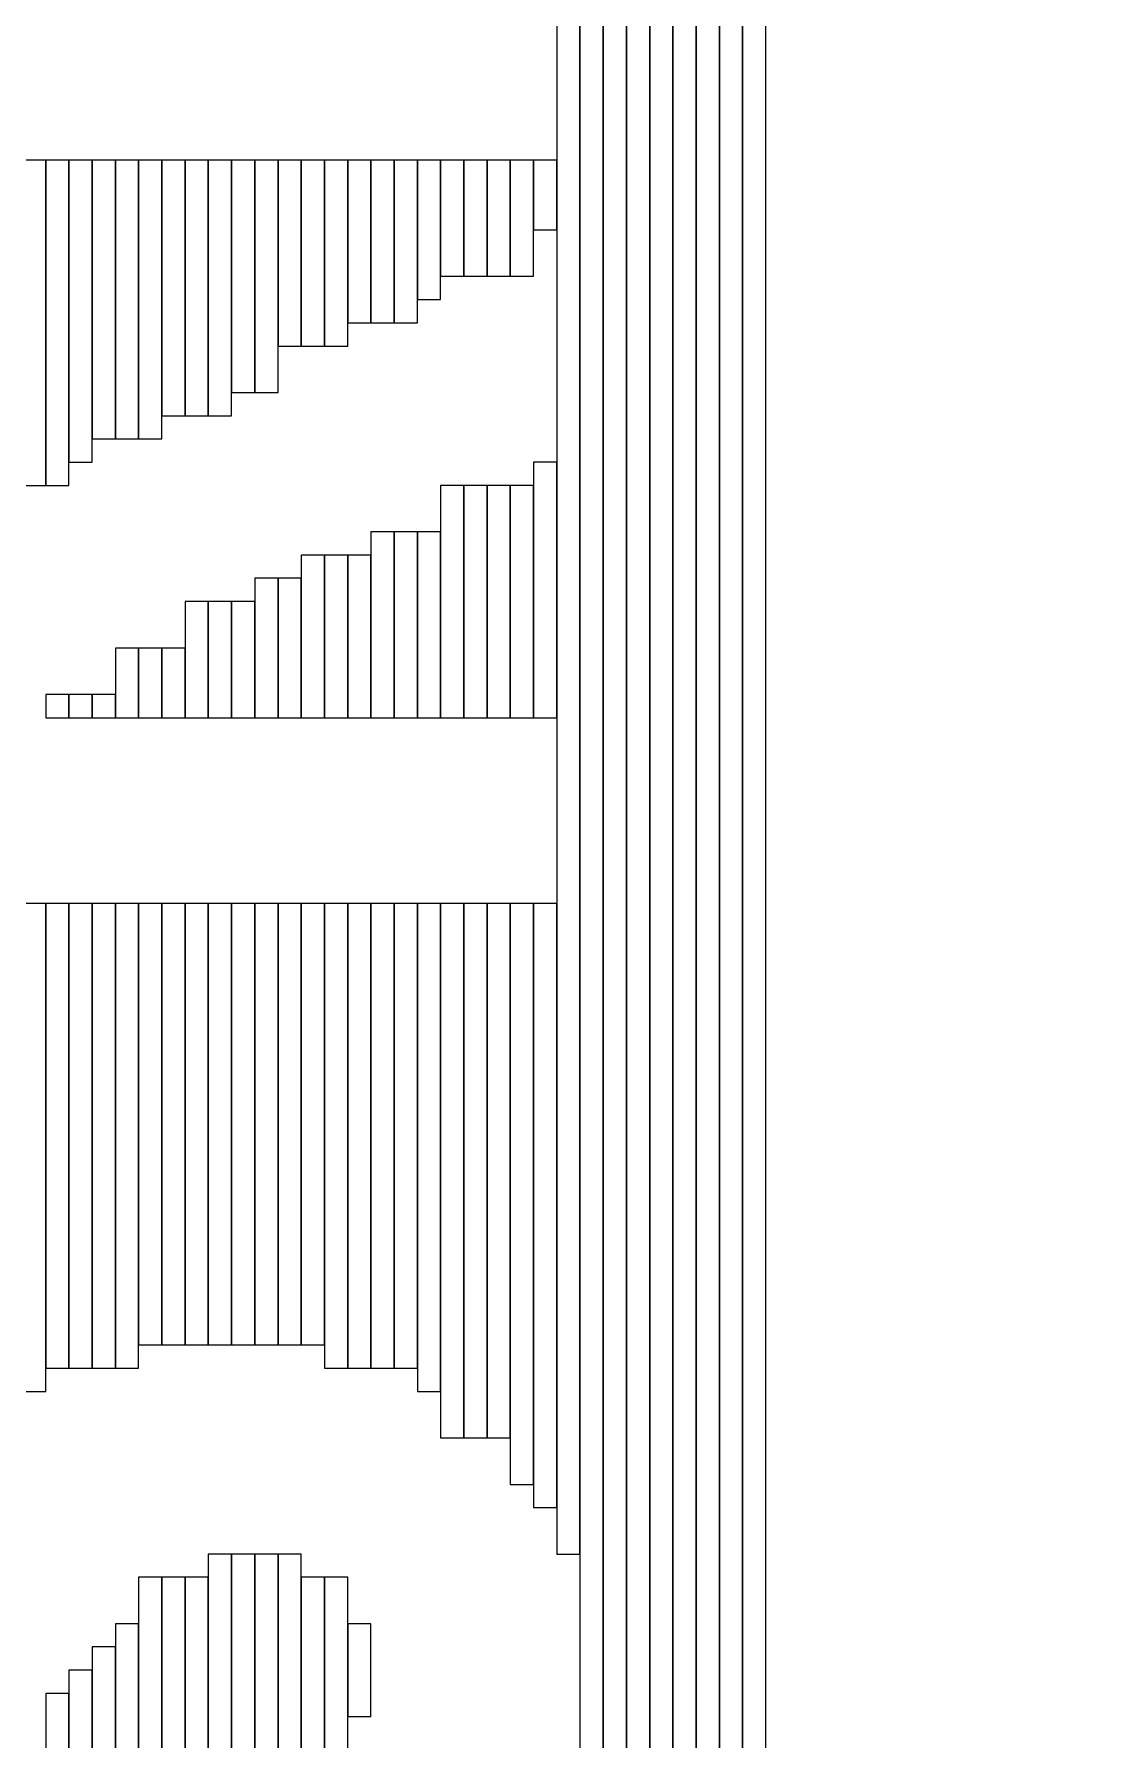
# Model space of a CAD drawing. Header units: millimetres. Extents: x -86 to 67, y -55 to 52.
# Drawn here: x -11.884 to -10.712, y -50.748 to -48.883 of the extents above; entities that cross this region are included whole.
import ezdxf

# ---------------------------------------------------------------- set-up
doc = ezdxf.new("R2010")
doc.units = ezdxf.units.MM
doc.header["$MEASUREMENT"] = 0
doc.layers.add('BG_OUTLINE', color=7, linetype='Continuous')
doc.layers.add('MA_PEN3', color=7, linetype='Continuous')

msp = doc.modelspace()

# ---------------------------------------------------------------- linework, layer by layer
at = {"layer": 'BG_OUTLINE', "color": 3, "lineweight": 9}
msp.add_open_spline([(-60.0926, 34.7331), (-60.0926, 34.7331), (63.7724, 34.7331), (63.7724, 34.7331), (63.7724, 34.7331), (64.585, 34.7336), (65.3646, 34.4113), (65.9396, 33.837), (65.9396, 33.837), (66.5146, 33.2627), (66.8379, 32.4797), (66.8384, 31.667), (66.8384, 31.667), (66.8384, 31.667), (66.8412, -52.28), (66.8412, -52.28), (66.8412, -52.28), (66.8412, -52.28), (66.8384, -52.1933), (66.8384, -52.1933), (66.8384, -52.1933), (66.8389, -53.006), (66.5166, -53.7856), (65.9424, -54.3606), (65.9424, -54.3606), (65.3681, -54.9356), (64.585, -55.2589), (63.7724, -55.2594), (63.7724, -55.2594), (63.7724, -55.2594), (-60.1869, -55.2594), (-60.1869, -55.2594), (-60.1869, -55.2594), (-60.1869, -55.2594), (-60.0853, -55.2518), (-60.0853, -55.2518), (-60.0853, -55.2518), (-60.8979, -55.2523), (-61.6775, -54.9299), (-62.2525, -54.3557), (-62.2525, -54.3557), (-62.8275, -53.7814), (-63.1508, -52.9984), (-63.1513, -52.1857), (-63.1513, -52.1857), (-63.1513, -52.1857), (-63.1587, 31.667), (-63.1587, 31.667), (-63.1587, 31.667), (-63.1592, 32.4797), (-62.8369, 33.2593), (-62.2626, 33.8343), (-62.2626, 33.8343), (-61.6883, 34.4093), (-60.9053, 34.7326), (-60.0926, 34.7331)], degree=3, knots=[0, 0, 0, 0, 0.071429, 0.071429, 0.071429, 0.071429, 0.142857, 0.142857, 0.142857, 0.142857, 0.214286, 0.214286, 0.214286, 0.214286, 0.285714, 0.285714, 0.285714, 0.285714, 0.357143, 0.357143, 0.357143, 0.357143, 0.428571, 0.428571, 0.428571, 0.428571, 0.5, 0.5, 0.5, 0.5, 0.571429, 0.571429, 0.571429, 0.571429, 0.642857, 0.642857, 0.642857, 0.642857, 0.714286, 0.714286, 0.714286, 0.714286, 0.785714, 0.785714, 0.785714, 0.785714, 0.857143, 0.857143, 0.857143, 0.857143, 0.928571, 0.928571, 0.928571, 0.928571, 1, 1, 1, 1], dxfattribs=at)
at = {"layer": 'MA_PEN3', "color": 5, "lineweight": 9}
for points in [[(-11.2868, -50.5451), (-11.2868, -50.5451), (-11.3122, -50.5451), (-11.3122, -50.5451), (-11.3122, -50.5451), (-11.3122, -50.5451), (-11.3122, -46.8113), (-11.3122, -46.8113), (-11.3122, -46.8113), (-11.3122, -46.8113), (-11.2868, -46.8113), (-11.2868, -46.8113), (-11.2868, -46.8113), (-11.2868, -46.8113), (-11.2868, -50.5451), (-11.2868, -50.5451)], [(-11.2614, -51.8659), (-11.2614, -51.8659), (-11.2868, -51.8659), (-11.2868, -51.8659), (-11.2868, -51.8659), (-11.2868, -51.8659), (-11.2868, -46.8113), (-11.2868, -46.8113), (-11.2868, -46.8113), (-11.2868, -46.8113), (-11.2614, -46.8113), (-11.2614, -46.8113), (-11.2614, -46.8113), (-11.2614, -46.8113), (-11.2614, -51.8659), (-11.2614, -51.8659)], [(-11.236, -51.8659), (-11.236, -51.8659), (-11.2614, -51.8659), (-11.2614, -51.8659), (-11.2614, -51.8659), (-11.2614, -51.8659), (-11.2614, -46.8113), (-11.2614, -46.8113), (-11.2614, -46.8113), (-11.2614, -46.8113), (-11.236, -46.8113), (-11.236, -46.8113), (-11.236, -46.8113), (-11.236, -46.8113), (-11.236, -51.8659), (-11.236, -51.8659)], [(-11.2106, -51.8659), (-11.2106, -51.8659), (-11.236, -51.8659), (-11.236, -51.8659), (-11.236, -51.8659), (-11.236, -51.8659), (-11.236, -46.8113), (-11.236, -46.8113), (-11.236, -46.8113), (-11.236, -46.8113), (-11.2106, -46.8113), (-11.2106, -46.8113), (-11.2106, -46.8113), (-11.2106, -46.8113), (-11.2106, -51.8659), (-11.2106, -51.8659)], [(-11.1852, -51.8659), (-11.1852, -51.8659), (-11.2106, -51.8659), (-11.2106, -51.8659), (-11.2106, -51.8659), (-11.2106, -51.8659), (-11.2106, -46.8113), (-11.2106, -46.8113), (-11.2106, -46.8113), (-11.2106, -46.8113), (-11.1852, -46.8113), (-11.1852, -46.8113), (-11.1852, -46.8113), (-11.1852, -46.8113), (-11.1852, -51.8659), (-11.1852, -51.8659)], [(-11.1598, -51.8659), (-11.1598, -51.8659), (-11.1852, -51.8659), (-11.1852, -51.8659), (-11.1852, -51.8659), (-11.1852, -51.8659), (-11.1852, -46.8113), (-11.1852, -46.8113), (-11.1852, -46.8113), (-11.1852, -46.8113), (-11.1598, -46.8113), (-11.1598, -46.8113), (-11.1598, -46.8113), (-11.1598, -46.8113), (-11.1598, -51.8659), (-11.1598, -51.8659)], [(-11.1344, -51.8659), (-11.1344, -51.8659), (-11.1598, -51.8659), (-11.1598, -51.8659), (-11.1598, -51.8659), (-11.1598, -51.8659), (-11.1598, -46.8113), (-11.1598, -46.8113), (-11.1598, -46.8113), (-11.1598, -46.8113), (-11.1344, -46.8113), (-11.1344, -46.8113), (-11.1344, -46.8113), (-11.1344, -46.8113), (-11.1344, -51.8659), (-11.1344, -51.8659)], [(-11.109, -51.8659), (-11.109, -51.8659), (-11.1344, -51.8659), (-11.1344, -51.8659), (-11.1344, -51.8659), (-11.1344, -51.8659), (-11.1344, -46.8113), (-11.1344, -46.8113), (-11.1344, -46.8113), (-11.1344, -46.8113), (-11.109, -46.8113), (-11.109, -46.8113), (-11.109, -46.8113), (-11.109, -46.8113), (-11.109, -51.8659), (-11.109, -51.8659)], [(-11.0836, -51.8659), (-11.0836, -51.8659), (-11.109, -51.8659), (-11.109, -51.8659), (-11.109, -51.8659), (-11.109, -51.8659), (-11.109, -46.8113), (-11.109, -46.8113), (-11.109, -46.8113), (-11.109, -46.8113), (-11.0836, -46.8113), (-11.0836, -46.8113), (-11.0836, -46.8113), (-11.0836, -46.8113), (-11.0836, -51.8659), (-11.0836, -51.8659)], [(-11.871, -49.3767), (-11.871, -49.3767), (-11.8964, -49.3767), (-11.8964, -49.3767), (-11.8964, -49.3767), (-11.8964, -49.3767), (-11.8964, -49.0211), (-11.8964, -49.0211), (-11.8964, -49.0211), (-11.8964, -49.0211), (-11.871, -49.0211), (-11.871, -49.0211), (-11.871, -49.0211), (-11.871, -49.0211), (-11.871, -49.3767), (-11.871, -49.3767)], [(-11.8456, -49.3767), (-11.8456, -49.3767), (-11.871, -49.3767), (-11.871, -49.3767), (-11.871, -49.3767), (-11.871, -49.3767), (-11.871, -49.0211), (-11.871, -49.0211), (-11.871, -49.0211), (-11.871, -49.0211), (-11.8456, -49.0211), (-11.8456, -49.0211), (-11.8456, -49.0211), (-11.8456, -49.0211), (-11.8456, -49.3767), (-11.8456, -49.3767)], [(-11.8202, -49.3513), (-11.8202, -49.3513), (-11.8456, -49.3513), (-11.8456, -49.3513), (-11.8456, -49.3513), (-11.8456, -49.3513), (-11.8456, -49.0211), (-11.8456, -49.0211), (-11.8456, -49.0211), (-11.8456, -49.0211), (-11.8202, -49.0211), (-11.8202, -49.0211), (-11.8202, -49.0211), (-11.8202, -49.0211), (-11.8202, -49.3513), (-11.8202, -49.3513)], [(-11.7948, -49.3259), (-11.7948, -49.3259), (-11.8202, -49.3259), (-11.8202, -49.3259), (-11.8202, -49.3259), (-11.8202, -49.3259), (-11.8202, -49.0211), (-11.8202, -49.0211), (-11.8202, -49.0211), (-11.8202, -49.0211), (-11.7948, -49.0211), (-11.7948, -49.0211), (-11.7948, -49.0211), (-11.7948, -49.0211), (-11.7948, -49.3259), (-11.7948, -49.3259)], [(-11.7694, -49.3259), (-11.7694, -49.3259), (-11.7948, -49.3259), (-11.7948, -49.3259), (-11.7948, -49.3259), (-11.7948, -49.3259), (-11.7948, -49.0211), (-11.7948, -49.0211), (-11.7948, -49.0211), (-11.7948, -49.0211), (-11.7694, -49.0211), (-11.7694, -49.0211), (-11.7694, -49.0211), (-11.7694, -49.0211), (-11.7694, -49.3259), (-11.7694, -49.3259)], [(-11.744, -49.3259), (-11.744, -49.3259), (-11.7694, -49.3259), (-11.7694, -49.3259), (-11.7694, -49.3259), (-11.7694, -49.3259), (-11.7694, -49.0211), (-11.7694, -49.0211), (-11.7694, -49.0211), (-11.7694, -49.0211), (-11.744, -49.0211), (-11.744, -49.0211), (-11.744, -49.0211), (-11.744, -49.0211), (-11.744, -49.3259), (-11.744, -49.3259)], [(-11.7186, -49.3005), (-11.7186, -49.3005), (-11.744, -49.3005), (-11.744, -49.3005), (-11.744, -49.3005), (-11.744, -49.3005), (-11.744, -49.0211), (-11.744, -49.0211), (-11.744, -49.0211), (-11.744, -49.0211), (-11.7186, -49.0211), (-11.7186, -49.0211), (-11.7186, -49.0211), (-11.7186, -49.0211), (-11.7186, -49.3005), (-11.7186, -49.3005)], [(-11.6932, -49.3005), (-11.6932, -49.3005), (-11.7186, -49.3005), (-11.7186, -49.3005), (-11.7186, -49.3005), (-11.7186, -49.3005), (-11.7186, -49.0211), (-11.7186, -49.0211), (-11.7186, -49.0211), (-11.7186, -49.0211), (-11.6932, -49.0211), (-11.6932, -49.0211), (-11.6932, -49.0211), (-11.6932, -49.0211), (-11.6932, -49.3005), (-11.6932, -49.3005)], [(-11.6678, -49.3005), (-11.6678, -49.3005), (-11.6932, -49.3005), (-11.6932, -49.3005), (-11.6932, -49.3005), (-11.6932, -49.3005), (-11.6932, -49.0211), (-11.6932, -49.0211), (-11.6932, -49.0211), (-11.6932, -49.0211), (-11.6678, -49.0211), (-11.6678, -49.0211), (-11.6678, -49.0211), (-11.6678, -49.0211), (-11.6678, -49.3005), (-11.6678, -49.3005)], [(-11.6424, -49.2751), (-11.6424, -49.2751), (-11.6678, -49.2751), (-11.6678, -49.2751), (-11.6678, -49.2751), (-11.6678, -49.2751), (-11.6678, -49.0211), (-11.6678, -49.0211), (-11.6678, -49.0211), (-11.6678, -49.0211), (-11.6424, -49.0211), (-11.6424, -49.0211), (-11.6424, -49.0211), (-11.6424, -49.0211), (-11.6424, -49.2751), (-11.6424, -49.2751)], [(-11.617, -49.2751), (-11.617, -49.2751), (-11.6424, -49.2751), (-11.6424, -49.2751), (-11.6424, -49.2751), (-11.6424, -49.2751), (-11.6424, -49.0211), (-11.6424, -49.0211), (-11.6424, -49.0211), (-11.6424, -49.0211), (-11.617, -49.0211), (-11.617, -49.0211), (-11.617, -49.0211), (-11.617, -49.0211), (-11.617, -49.2751), (-11.617, -49.2751)], [(-11.5916, -49.2243), (-11.5916, -49.2243), (-11.617, -49.2243), (-11.617, -49.2243), (-11.617, -49.2243), (-11.617, -49.2243), (-11.617, -49.0211), (-11.617, -49.0211), (-11.617, -49.0211), (-11.617, -49.0211), (-11.5916, -49.0211), (-11.5916, -49.0211), (-11.5916, -49.0211), (-11.5916, -49.0211), (-11.5916, -49.2243), (-11.5916, -49.2243)], [(-11.5662, -49.2243), (-11.5662, -49.2243), (-11.5916, -49.2243), (-11.5916, -49.2243), (-11.5916, -49.2243), (-11.5916, -49.2243), (-11.5916, -49.0211), (-11.5916, -49.0211), (-11.5916, -49.0211), (-11.5916, -49.0211), (-11.5662, -49.0211), (-11.5662, -49.0211), (-11.5662, -49.0211), (-11.5662, -49.0211), (-11.5662, -49.2243), (-11.5662, -49.2243)], [(-11.5408, -49.2243), (-11.5408, -49.2243), (-11.5662, -49.2243), (-11.5662, -49.2243), (-11.5662, -49.2243), (-11.5662, -49.2243), (-11.5662, -49.0211), (-11.5662, -49.0211), (-11.5662, -49.0211), (-11.5662, -49.0211), (-11.5408, -49.0211), (-11.5408, -49.0211), (-11.5408, -49.0211), (-11.5408, -49.0211), (-11.5408, -49.2243), (-11.5408, -49.2243)], [(-11.5154, -49.1989), (-11.5154, -49.1989), (-11.5408, -49.1989), (-11.5408, -49.1989), (-11.5408, -49.1989), (-11.5408, -49.1989), (-11.5408, -49.0211), (-11.5408, -49.0211), (-11.5408, -49.0211), (-11.5408, -49.0211), (-11.5154, -49.0211), (-11.5154, -49.0211), (-11.5154, -49.0211), (-11.5154, -49.0211), (-11.5154, -49.1989), (-11.5154, -49.1989)], [(-11.49, -49.1989), (-11.49, -49.1989), (-11.5154, -49.1989), (-11.5154, -49.1989), (-11.5154, -49.1989), (-11.5154, -49.1989), (-11.5154, -49.0211), (-11.5154, -49.0211), (-11.5154, -49.0211), (-11.5154, -49.0211), (-11.49, -49.0211), (-11.49, -49.0211), (-11.49, -49.0211), (-11.49, -49.0211), (-11.49, -49.1989), (-11.49, -49.1989)], [(-11.4646, -49.1989), (-11.4646, -49.1989), (-11.49, -49.1989), (-11.49, -49.1989), (-11.49, -49.1989), (-11.49, -49.1989), (-11.49, -49.0211), (-11.49, -49.0211), (-11.49, -49.0211), (-11.49, -49.0211), (-11.4646, -49.0211), (-11.4646, -49.0211), (-11.4646, -49.0211), (-11.4646, -49.0211), (-11.4646, -49.1989), (-11.4646, -49.1989)], [(-11.4392, -49.1735), (-11.4392, -49.1735), (-11.4646, -49.1735), (-11.4646, -49.1735), (-11.4646, -49.1735), (-11.4646, -49.1735), (-11.4646, -49.0211), (-11.4646, -49.0211), (-11.4646, -49.0211), (-11.4646, -49.0211), (-11.4392, -49.0211), (-11.4392, -49.0211), (-11.4392, -49.0211), (-11.4392, -49.0211), (-11.4392, -49.1735), (-11.4392, -49.1735)], [(-11.4138, -49.1481), (-11.4138, -49.1481), (-11.4392, -49.1481), (-11.4392, -49.1481), (-11.4392, -49.1481), (-11.4392, -49.1481), (-11.4392, -49.0211), (-11.4392, -49.0211), (-11.4392, -49.0211), (-11.4392, -49.0211), (-11.4138, -49.0211), (-11.4138, -49.0211), (-11.4138, -49.0211), (-11.4138, -49.0211), (-11.4138, -49.1481), (-11.4138, -49.1481)], [(-11.3884, -49.1481), (-11.3884, -49.1481), (-11.4138, -49.1481), (-11.4138, -49.1481), (-11.4138, -49.1481), (-11.4138, -49.1481), (-11.4138, -49.0211), (-11.4138, -49.0211), (-11.4138, -49.0211), (-11.4138, -49.0211), (-11.3884, -49.0211), (-11.3884, -49.0211), (-11.3884, -49.0211), (-11.3884, -49.0211), (-11.3884, -49.1481), (-11.3884, -49.1481)], [(-11.363, -49.1481), (-11.363, -49.1481), (-11.3884, -49.1481), (-11.3884, -49.1481), (-11.3884, -49.1481), (-11.3884, -49.1481), (-11.3884, -49.0211), (-11.3884, -49.0211), (-11.3884, -49.0211), (-11.3884, -49.0211), (-11.363, -49.0211), (-11.363, -49.0211), (-11.363, -49.0211), (-11.363, -49.0211), (-11.363, -49.1481), (-11.363, -49.1481)], [(-11.3376, -49.1481), (-11.3376, -49.1481), (-11.363, -49.1481), (-11.363, -49.1481), (-11.363, -49.1481), (-11.363, -49.1481), (-11.363, -49.0211), (-11.363, -49.0211), (-11.363, -49.0211), (-11.363, -49.0211), (-11.3376, -49.0211), (-11.3376, -49.0211), (-11.3376, -49.0211), (-11.3376, -49.0211), (-11.3376, -49.1481), (-11.3376, -49.1481)], [(-11.3122, -49.0973), (-11.3122, -49.0973), (-11.3376, -49.0973), (-11.3376, -49.0973), (-11.3376, -49.0973), (-11.3376, -49.0973), (-11.3376, -49.0211), (-11.3376, -49.0211), (-11.3376, -49.0211), (-11.3376, -49.0211), (-11.3122, -49.0211), (-11.3122, -49.0211), (-11.3122, -49.0211), (-11.3122, -49.0211), (-11.3122, -49.0973), (-11.3122, -49.0973)], [(-11.3122, -49.6307), (-11.3122, -49.6307), (-11.3376, -49.6307), (-11.3376, -49.6307), (-11.3376, -49.6307), (-11.3376, -49.6307), (-11.3376, -49.3513), (-11.3376, -49.3513), (-11.3376, -49.3513), (-11.3376, -49.3513), (-11.3122, -49.3513), (-11.3122, -49.3513), (-11.3122, -49.3513), (-11.3122, -49.3513), (-11.3122, -49.6307), (-11.3122, -49.6307)], [(-11.4138, -49.6307), (-11.4138, -49.6307), (-11.4392, -49.6307), (-11.4392, -49.6307), (-11.4392, -49.6307), (-11.4392, -49.6307), (-11.4392, -49.3767), (-11.4392, -49.3767), (-11.4392, -49.3767), (-11.4392, -49.3767), (-11.4138, -49.3767), (-11.4138, -49.3767), (-11.4138, -49.3767), (-11.4138, -49.3767), (-11.4138, -49.6307), (-11.4138, -49.6307)], [(-11.3884, -49.6307), (-11.3884, -49.6307), (-11.4138, -49.6307), (-11.4138, -49.6307), (-11.4138, -49.6307), (-11.4138, -49.6307), (-11.4138, -49.3767), (-11.4138, -49.3767), (-11.4138, -49.3767), (-11.4138, -49.3767), (-11.3884, -49.3767), (-11.3884, -49.3767), (-11.3884, -49.3767), (-11.3884, -49.3767), (-11.3884, -49.6307), (-11.3884, -49.6307)], [(-11.363, -49.6307), (-11.363, -49.6307), (-11.3884, -49.6307), (-11.3884, -49.6307), (-11.3884, -49.6307), (-11.3884, -49.6307), (-11.3884, -49.3767), (-11.3884, -49.3767), (-11.3884, -49.3767), (-11.3884, -49.3767), (-11.363, -49.3767), (-11.363, -49.3767), (-11.363, -49.3767), (-11.363, -49.3767), (-11.363, -49.6307), (-11.363, -49.6307)], [(-11.3376, -49.6307), (-11.3376, -49.6307), (-11.363, -49.6307), (-11.363, -49.6307), (-11.363, -49.6307), (-11.363, -49.6307), (-11.363, -49.3767), (-11.363, -49.3767), (-11.363, -49.3767), (-11.363, -49.3767), (-11.3376, -49.3767), (-11.3376, -49.3767), (-11.3376, -49.3767), (-11.3376, -49.3767), (-11.3376, -49.6307), (-11.3376, -49.6307)], [(-11.49, -49.6307), (-11.49, -49.6307), (-11.5154, -49.6307), (-11.5154, -49.6307), (-11.5154, -49.6307), (-11.5154, -49.6307), (-11.5154, -49.4275), (-11.5154, -49.4275), (-11.5154, -49.4275), (-11.5154, -49.4275), (-11.49, -49.4275), (-11.49, -49.4275), (-11.49, -49.4275), (-11.49, -49.4275), (-11.49, -49.6307), (-11.49, -49.6307)], [(-11.4646, -49.6307), (-11.4646, -49.6307), (-11.49, -49.6307), (-11.49, -49.6307), (-11.49, -49.6307), (-11.49, -49.6307), (-11.49, -49.4275), (-11.49, -49.4275), (-11.49, -49.4275), (-11.49, -49.4275), (-11.4646, -49.4275), (-11.4646, -49.4275), (-11.4646, -49.4275), (-11.4646, -49.4275), (-11.4646, -49.6307), (-11.4646, -49.6307)], [(-11.4392, -49.6307), (-11.4392, -49.6307), (-11.4646, -49.6307), (-11.4646, -49.6307), (-11.4646, -49.6307), (-11.4646, -49.6307), (-11.4646, -49.4275), (-11.4646, -49.4275), (-11.4646, -49.4275), (-11.4646, -49.4275), (-11.4392, -49.4275), (-11.4392, -49.4275), (-11.4392, -49.4275), (-11.4392, -49.4275), (-11.4392, -49.6307), (-11.4392, -49.6307)], [(-11.5662, -49.6307), (-11.5662, -49.6307), (-11.5916, -49.6307), (-11.5916, -49.6307), (-11.5916, -49.6307), (-11.5916, -49.6307), (-11.5916, -49.4529), (-11.5916, -49.4529), (-11.5916, -49.4529), (-11.5916, -49.4529), (-11.5662, -49.4529), (-11.5662, -49.4529), (-11.5662, -49.4529), (-11.5662, -49.4529), (-11.5662, -49.6307), (-11.5662, -49.6307)], [(-11.5408, -49.6307), (-11.5408, -49.6307), (-11.5662, -49.6307), (-11.5662, -49.6307), (-11.5662, -49.6307), (-11.5662, -49.6307), (-11.5662, -49.4529), (-11.5662, -49.4529), (-11.5662, -49.4529), (-11.5662, -49.4529), (-11.5408, -49.4529), (-11.5408, -49.4529), (-11.5408, -49.4529), (-11.5408, -49.4529), (-11.5408, -49.6307), (-11.5408, -49.6307)], [(-11.5154, -49.6307), (-11.5154, -49.6307), (-11.5408, -49.6307), (-11.5408, -49.6307), (-11.5408, -49.6307), (-11.5408, -49.6307), (-11.5408, -49.4529), (-11.5408, -49.4529), (-11.5408, -49.4529), (-11.5408, -49.4529), (-11.5154, -49.4529), (-11.5154, -49.4529), (-11.5154, -49.4529), (-11.5154, -49.4529), (-11.5154, -49.6307), (-11.5154, -49.6307)], [(-11.617, -49.6307), (-11.617, -49.6307), (-11.6424, -49.6307), (-11.6424, -49.6307), (-11.6424, -49.6307), (-11.6424, -49.6307), (-11.6424, -49.4783), (-11.6424, -49.4783), (-11.6424, -49.4783), (-11.6424, -49.4783), (-11.617, -49.4783), (-11.617, -49.4783), (-11.617, -49.4783), (-11.617, -49.4783), (-11.617, -49.6307), (-11.617, -49.6307)], [(-11.5916, -49.6307), (-11.5916, -49.6307), (-11.617, -49.6307), (-11.617, -49.6307), (-11.617, -49.6307), (-11.617, -49.6307), (-11.617, -49.4783), (-11.617, -49.4783), (-11.617, -49.4783), (-11.617, -49.4783), (-11.5916, -49.4783), (-11.5916, -49.4783), (-11.5916, -49.4783), (-11.5916, -49.4783), (-11.5916, -49.6307), (-11.5916, -49.6307)], [(-11.6932, -49.6307), (-11.6932, -49.6307), (-11.7186, -49.6307), (-11.7186, -49.6307), (-11.7186, -49.6307), (-11.7186, -49.6307), (-11.7186, -49.5037), (-11.7186, -49.5037), (-11.7186, -49.5037), (-11.7186, -49.5037), (-11.6932, -49.5037), (-11.6932, -49.5037), (-11.6932, -49.5037), (-11.6932, -49.5037), (-11.6932, -49.6307), (-11.6932, -49.6307)], [(-11.6678, -49.6307), (-11.6678, -49.6307), (-11.6932, -49.6307), (-11.6932, -49.6307), (-11.6932, -49.6307), (-11.6932, -49.6307), (-11.6932, -49.5037), (-11.6932, -49.5037), (-11.6932, -49.5037), (-11.6932, -49.5037), (-11.6678, -49.5037), (-11.6678, -49.5037), (-11.6678, -49.5037), (-11.6678, -49.5037), (-11.6678, -49.6307), (-11.6678, -49.6307)], [(-11.6424, -49.6307), (-11.6424, -49.6307), (-11.6678, -49.6307), (-11.6678, -49.6307), (-11.6678, -49.6307), (-11.6678, -49.6307), (-11.6678, -49.5037), (-11.6678, -49.5037), (-11.6678, -49.5037), (-11.6678, -49.5037), (-11.6424, -49.5037), (-11.6424, -49.5037), (-11.6424, -49.5037), (-11.6424, -49.5037), (-11.6424, -49.6307), (-11.6424, -49.6307)], [(-11.7694, -49.6307), (-11.7694, -49.6307), (-11.7948, -49.6307), (-11.7948, -49.6307), (-11.7948, -49.6307), (-11.7948, -49.6307), (-11.7948, -49.5545), (-11.7948, -49.5545), (-11.7948, -49.5545), (-11.7948, -49.5545), (-11.7694, -49.5545), (-11.7694, -49.5545), (-11.7694, -49.5545), (-11.7694, -49.5545), (-11.7694, -49.6307), (-11.7694, -49.6307)], [(-11.744, -49.6307), (-11.744, -49.6307), (-11.7694, -49.6307), (-11.7694, -49.6307), (-11.7694, -49.6307), (-11.7694, -49.6307), (-11.7694, -49.5545), (-11.7694, -49.5545), (-11.7694, -49.5545), (-11.7694, -49.5545), (-11.744, -49.5545), (-11.744, -49.5545), (-11.744, -49.5545), (-11.744, -49.5545), (-11.744, -49.6307), (-11.744, -49.6307)], [(-11.7186, -49.6307), (-11.7186, -49.6307), (-11.744, -49.6307), (-11.744, -49.6307), (-11.744, -49.6307), (-11.744, -49.6307), (-11.744, -49.5545), (-11.744, -49.5545), (-11.744, -49.5545), (-11.744, -49.5545), (-11.7186, -49.5545), (-11.7186, -49.5545), (-11.7186, -49.5545), (-11.7186, -49.5545), (-11.7186, -49.6307), (-11.7186, -49.6307)], [(-11.8456, -49.6307), (-11.8456, -49.6307), (-11.871, -49.6307), (-11.871, -49.6307), (-11.871, -49.6307), (-11.871, -49.6307), (-11.871, -49.6053), (-11.871, -49.6053), (-11.871, -49.6053), (-11.871, -49.6053), (-11.8456, -49.6053), (-11.8456, -49.6053), (-11.8456, -49.6053), (-11.8456, -49.6053), (-11.8456, -49.6307), (-11.8456, -49.6307)], [(-11.8202, -49.6307), (-11.8202, -49.6307), (-11.8456, -49.6307), (-11.8456, -49.6307), (-11.8456, -49.6307), (-11.8456, -49.6307), (-11.8456, -49.6053), (-11.8456, -49.6053), (-11.8456, -49.6053), (-11.8456, -49.6053), (-11.8202, -49.6053), (-11.8202, -49.6053), (-11.8202, -49.6053), (-11.8202, -49.6053), (-11.8202, -49.6307), (-11.8202, -49.6307)], [(-11.7948, -49.6307), (-11.7948, -49.6307), (-11.8202, -49.6307), (-11.8202, -49.6307), (-11.8202, -49.6307), (-11.8202, -49.6307), (-11.8202, -49.6053), (-11.8202, -49.6053), (-11.8202, -49.6053), (-11.8202, -49.6053), (-11.7948, -49.6053), (-11.7948, -49.6053), (-11.7948, -49.6053), (-11.7948, -49.6053), (-11.7948, -49.6307), (-11.7948, -49.6307)], [(-11.871, -50.3673), (-11.871, -50.3673), (-11.8964, -50.3673), (-11.8964, -50.3673), (-11.8964, -50.3673), (-11.8964, -50.3673), (-11.8964, -49.8339), (-11.8964, -49.8339), (-11.8964, -49.8339), (-11.8964, -49.8339), (-11.871, -49.8339), (-11.871, -49.8339), (-11.871, -49.8339), (-11.871, -49.8339), (-11.871, -50.3673), (-11.871, -50.3673)], [(-11.8456, -50.3419), (-11.8456, -50.3419), (-11.871, -50.3419), (-11.871, -50.3419), (-11.871, -50.3419), (-11.871, -50.3419), (-11.871, -49.8339), (-11.871, -49.8339), (-11.871, -49.8339), (-11.871, -49.8339), (-11.8456, -49.8339), (-11.8456, -49.8339), (-11.8456, -49.8339), (-11.8456, -49.8339), (-11.8456, -50.3419), (-11.8456, -50.3419)], [(-11.8202, -50.3419), (-11.8202, -50.3419), (-11.8456, -50.3419), (-11.8456, -50.3419), (-11.8456, -50.3419), (-11.8456, -50.3419), (-11.8456, -49.8339), (-11.8456, -49.8339), (-11.8456, -49.8339), (-11.8456, -49.8339), (-11.8202, -49.8339), (-11.8202, -49.8339), (-11.8202, -49.8339), (-11.8202, -49.8339), (-11.8202, -50.3419), (-11.8202, -50.3419)], [(-11.7948, -50.3419), (-11.7948, -50.3419), (-11.8202, -50.3419), (-11.8202, -50.3419), (-11.8202, -50.3419), (-11.8202, -50.3419), (-11.8202, -49.8339), (-11.8202, -49.8339), (-11.8202, -49.8339), (-11.8202, -49.8339), (-11.7948, -49.8339), (-11.7948, -49.8339), (-11.7948, -49.8339), (-11.7948, -49.8339), (-11.7948, -50.3419), (-11.7948, -50.3419)], [(-11.7694, -50.3419), (-11.7694, -50.3419), (-11.7948, -50.3419), (-11.7948, -50.3419), (-11.7948, -50.3419), (-11.7948, -50.3419), (-11.7948, -49.8339), (-11.7948, -49.8339), (-11.7948, -49.8339), (-11.7948, -49.8339), (-11.7694, -49.8339), (-11.7694, -49.8339), (-11.7694, -49.8339), (-11.7694, -49.8339), (-11.7694, -50.3419), (-11.7694, -50.3419)], [(-11.744, -50.3165), (-11.744, -50.3165), (-11.7694, -50.3165), (-11.7694, -50.3165), (-11.7694, -50.3165), (-11.7694, -50.3165), (-11.7694, -49.8339), (-11.7694, -49.8339), (-11.7694, -49.8339), (-11.7694, -49.8339), (-11.744, -49.8339), (-11.744, -49.8339), (-11.744, -49.8339), (-11.744, -49.8339), (-11.744, -50.3165), (-11.744, -50.3165)], [(-11.7186, -50.3165), (-11.7186, -50.3165), (-11.744, -50.3165), (-11.744, -50.3165), (-11.744, -50.3165), (-11.744, -50.3165), (-11.744, -49.8339), (-11.744, -49.8339), (-11.744, -49.8339), (-11.744, -49.8339), (-11.7186, -49.8339), (-11.7186, -49.8339), (-11.7186, -49.8339), (-11.7186, -49.8339), (-11.7186, -50.3165), (-11.7186, -50.3165)], [(-11.6932, -50.3165), (-11.6932, -50.3165), (-11.7186, -50.3165), (-11.7186, -50.3165), (-11.7186, -50.3165), (-11.7186, -50.3165), (-11.7186, -49.8339), (-11.7186, -49.8339), (-11.7186, -49.8339), (-11.7186, -49.8339), (-11.6932, -49.8339), (-11.6932, -49.8339), (-11.6932, -49.8339), (-11.6932, -49.8339), (-11.6932, -50.3165), (-11.6932, -50.3165)], [(-11.6678, -50.3165), (-11.6678, -50.3165), (-11.6932, -50.3165), (-11.6932, -50.3165), (-11.6932, -50.3165), (-11.6932, -50.3165), (-11.6932, -49.8339), (-11.6932, -49.8339), (-11.6932, -49.8339), (-11.6932, -49.8339), (-11.6678, -49.8339), (-11.6678, -49.8339), (-11.6678, -49.8339), (-11.6678, -49.8339), (-11.6678, -50.3165), (-11.6678, -50.3165)], [(-11.6424, -50.3165), (-11.6424, -50.3165), (-11.6678, -50.3165), (-11.6678, -50.3165), (-11.6678, -50.3165), (-11.6678, -50.3165), (-11.6678, -49.8339), (-11.6678, -49.8339), (-11.6678, -49.8339), (-11.6678, -49.8339), (-11.6424, -49.8339), (-11.6424, -49.8339), (-11.6424, -49.8339), (-11.6424, -49.8339), (-11.6424, -50.3165), (-11.6424, -50.3165)], [(-11.617, -50.3165), (-11.617, -50.3165), (-11.6424, -50.3165), (-11.6424, -50.3165), (-11.6424, -50.3165), (-11.6424, -50.3165), (-11.6424, -49.8339), (-11.6424, -49.8339), (-11.6424, -49.8339), (-11.6424, -49.8339), (-11.617, -49.8339), (-11.617, -49.8339), (-11.617, -49.8339), (-11.617, -49.8339), (-11.617, -50.3165), (-11.617, -50.3165)], [(-11.5916, -50.3165), (-11.5916, -50.3165), (-11.617, -50.3165), (-11.617, -50.3165), (-11.617, -50.3165), (-11.617, -50.3165), (-11.617, -49.8339), (-11.617, -49.8339), (-11.617, -49.8339), (-11.617, -49.8339), (-11.5916, -49.8339), (-11.5916, -49.8339), (-11.5916, -49.8339), (-11.5916, -49.8339), (-11.5916, -50.3165), (-11.5916, -50.3165)], [(-11.5662, -50.3165), (-11.5662, -50.3165), (-11.5916, -50.3165), (-11.5916, -50.3165), (-11.5916, -50.3165), (-11.5916, -50.3165), (-11.5916, -49.8339), (-11.5916, -49.8339), (-11.5916, -49.8339), (-11.5916, -49.8339), (-11.5662, -49.8339), (-11.5662, -49.8339), (-11.5662, -49.8339), (-11.5662, -49.8339), (-11.5662, -50.3165), (-11.5662, -50.3165)], [(-11.5408, -50.3419), (-11.5408, -50.3419), (-11.5662, -50.3419), (-11.5662, -50.3419), (-11.5662, -50.3419), (-11.5662, -50.3419), (-11.5662, -49.8339), (-11.5662, -49.8339), (-11.5662, -49.8339), (-11.5662, -49.8339), (-11.5408, -49.8339), (-11.5408, -49.8339), (-11.5408, -49.8339), (-11.5408, -49.8339), (-11.5408, -50.3419), (-11.5408, -50.3419)], [(-11.5154, -50.3419), (-11.5154, -50.3419), (-11.5408, -50.3419), (-11.5408, -50.3419), (-11.5408, -50.3419), (-11.5408, -50.3419), (-11.5408, -49.8339), (-11.5408, -49.8339), (-11.5408, -49.8339), (-11.5408, -49.8339), (-11.5154, -49.8339), (-11.5154, -49.8339), (-11.5154, -49.8339), (-11.5154, -49.8339), (-11.5154, -50.3419), (-11.5154, -50.3419)], [(-11.49, -50.3419), (-11.49, -50.3419), (-11.5154, -50.3419), (-11.5154, -50.3419), (-11.5154, -50.3419), (-11.5154, -50.3419), (-11.5154, -49.8339), (-11.5154, -49.8339), (-11.5154, -49.8339), (-11.5154, -49.8339), (-11.49, -49.8339), (-11.49, -49.8339), (-11.49, -49.8339), (-11.49, -49.8339), (-11.49, -50.3419), (-11.49, -50.3419)], [(-11.4646, -50.3419), (-11.4646, -50.3419), (-11.49, -50.3419), (-11.49, -50.3419), (-11.49, -50.3419), (-11.49, -50.3419), (-11.49, -49.8339), (-11.49, -49.8339), (-11.49, -49.8339), (-11.49, -49.8339), (-11.4646, -49.8339), (-11.4646, -49.8339), (-11.4646, -49.8339), (-11.4646, -49.8339), (-11.4646, -50.3419), (-11.4646, -50.3419)], [(-11.4392, -50.3673), (-11.4392, -50.3673), (-11.4646, -50.3673), (-11.4646, -50.3673), (-11.4646, -50.3673), (-11.4646, -50.3673), (-11.4646, -49.8339), (-11.4646, -49.8339), (-11.4646, -49.8339), (-11.4646, -49.8339), (-11.4392, -49.8339), (-11.4392, -49.8339), (-11.4392, -49.8339), (-11.4392, -49.8339), (-11.4392, -50.3673), (-11.4392, -50.3673)], [(-11.4138, -50.4181), (-11.4138, -50.4181), (-11.4392, -50.4181), (-11.4392, -50.4181), (-11.4392, -50.4181), (-11.4392, -50.4181), (-11.4392, -49.8339), (-11.4392, -49.8339), (-11.4392, -49.8339), (-11.4392, -49.8339), (-11.4138, -49.8339), (-11.4138, -49.8339), (-11.4138, -49.8339), (-11.4138, -49.8339), (-11.4138, -50.4181), (-11.4138, -50.4181)], [(-11.3884, -50.4181), (-11.3884, -50.4181), (-11.4138, -50.4181), (-11.4138, -50.4181), (-11.4138, -50.4181), (-11.4138, -50.4181), (-11.4138, -49.8339), (-11.4138, -49.8339), (-11.4138, -49.8339), (-11.4138, -49.8339), (-11.3884, -49.8339), (-11.3884, -49.8339), (-11.3884, -49.8339), (-11.3884, -49.8339), (-11.3884, -50.4181), (-11.3884, -50.4181)], [(-11.363, -50.4181), (-11.363, -50.4181), (-11.3884, -50.4181), (-11.3884, -50.4181), (-11.3884, -50.4181), (-11.3884, -50.4181), (-11.3884, -49.8339), (-11.3884, -49.8339), (-11.3884, -49.8339), (-11.3884, -49.8339), (-11.363, -49.8339), (-11.363, -49.8339), (-11.363, -49.8339), (-11.363, -49.8339), (-11.363, -50.4181), (-11.363, -50.4181)], [(-11.3376, -50.4689), (-11.3376, -50.4689), (-11.363, -50.4689), (-11.363, -50.4689), (-11.363, -50.4689), (-11.363, -50.4689), (-11.363, -49.8339), (-11.363, -49.8339), (-11.363, -49.8339), (-11.363, -49.8339), (-11.3376, -49.8339), (-11.3376, -49.8339), (-11.3376, -49.8339), (-11.3376, -49.8339), (-11.3376, -50.4689), (-11.3376, -50.4689)], [(-11.3122, -50.4943), (-11.3122, -50.4943), (-11.3376, -50.4943), (-11.3376, -50.4943), (-11.3376, -50.4943), (-11.3376, -50.4943), (-11.3376, -49.8339), (-11.3376, -49.8339), (-11.3376, -49.8339), (-11.3376, -49.8339), (-11.3122, -49.8339), (-11.3122, -49.8339), (-11.3122, -49.8339), (-11.3122, -49.8339), (-11.3122, -50.4943), (-11.3122, -50.4943)], [(-11.6678, -51.4595), (-11.6678, -51.4595), (-11.6932, -51.4595), (-11.6932, -51.4595), (-11.6932, -51.4595), (-11.6932, -51.4595), (-11.6932, -50.5451), (-11.6932, -50.5451), (-11.6932, -50.5451), (-11.6932, -50.5451), (-11.6678, -50.5451), (-11.6678, -50.5451), (-11.6678, -50.5451), (-11.6678, -50.5451), (-11.6678, -51.4595), (-11.6678, -51.4595)], [(-11.6424, -51.4595), (-11.6424, -51.4595), (-11.6678, -51.4595), (-11.6678, -51.4595), (-11.6678, -51.4595), (-11.6678, -51.4595), (-11.6678, -50.5451), (-11.6678, -50.5451), (-11.6678, -50.5451), (-11.6678, -50.5451), (-11.6424, -50.5451), (-11.6424, -50.5451), (-11.6424, -50.5451), (-11.6424, -50.5451), (-11.6424, -51.4595), (-11.6424, -51.4595)], [(-11.617, -50.9007), (-11.617, -50.9007), (-11.6424, -50.9007), (-11.6424, -50.9007), (-11.6424, -50.9007), (-11.6424, -50.9007), (-11.6424, -50.5451), (-11.6424, -50.5451), (-11.6424, -50.5451), (-11.6424, -50.5451), (-11.617, -50.5451), (-11.617, -50.5451), (-11.617, -50.5451), (-11.617, -50.5451), (-11.617, -50.9007), (-11.617, -50.9007)], [(-11.5916, -50.8753), (-11.5916, -50.8753), (-11.617, -50.8753), (-11.617, -50.8753), (-11.617, -50.8753), (-11.617, -50.8753), (-11.617, -50.5451), (-11.617, -50.5451), (-11.617, -50.5451), (-11.617, -50.5451), (-11.5916, -50.5451), (-11.5916, -50.5451), (-11.5916, -50.5451), (-11.5916, -50.5451), (-11.5916, -50.8753), (-11.5916, -50.8753)], [(-11.744, -51.4595), (-11.744, -51.4595), (-11.7694, -51.4595), (-11.7694, -51.4595), (-11.7694, -51.4595), (-11.7694, -51.4595), (-11.7694, -50.5705), (-11.7694, -50.5705), (-11.7694, -50.5705), (-11.7694, -50.5705), (-11.744, -50.5705), (-11.744, -50.5705), (-11.744, -50.5705), (-11.744, -50.5705), (-11.744, -51.4595), (-11.744, -51.4595)], [(-11.7186, -51.4595), (-11.7186, -51.4595), (-11.744, -51.4595), (-11.744, -51.4595), (-11.744, -51.4595), (-11.744, -51.4595), (-11.744, -50.5705), (-11.744, -50.5705), (-11.744, -50.5705), (-11.744, -50.5705), (-11.7186, -50.5705), (-11.7186, -50.5705), (-11.7186, -50.5705), (-11.7186, -50.5705), (-11.7186, -51.4595), (-11.7186, -51.4595)], [(-11.6932, -51.4595), (-11.6932, -51.4595), (-11.7186, -51.4595), (-11.7186, -51.4595), (-11.7186, -51.4595), (-11.7186, -51.4595), (-11.7186, -50.5705), (-11.7186, -50.5705), (-11.7186, -50.5705), (-11.7186, -50.5705), (-11.6932, -50.5705), (-11.6932, -50.5705), (-11.6932, -50.5705), (-11.6932, -50.5705), (-11.6932, -51.4595), (-11.6932, -51.4595)], [(-11.5662, -50.8499), (-11.5662, -50.8499), (-11.5916, -50.8499), (-11.5916, -50.8499), (-11.5916, -50.8499), (-11.5916, -50.8499), (-11.5916, -50.5705), (-11.5916, -50.5705), (-11.5916, -50.5705), (-11.5916, -50.5705), (-11.5662, -50.5705), (-11.5662, -50.5705), (-11.5662, -50.5705), (-11.5662, -50.5705), (-11.5662, -50.8499), (-11.5662, -50.8499)], [(-11.5408, -50.8245), (-11.5408, -50.8245), (-11.5662, -50.8245), (-11.5662, -50.8245), (-11.5662, -50.8245), (-11.5662, -50.8245), (-11.5662, -50.5705), (-11.5662, -50.5705), (-11.5662, -50.5705), (-11.5662, -50.5705), (-11.5408, -50.5705), (-11.5408, -50.5705), (-11.5408, -50.5705), (-11.5408, -50.5705), (-11.5408, -50.8245), (-11.5408, -50.8245)], [(-11.7694, -51.2563), (-11.7694, -51.2563), (-11.7948, -51.2563), (-11.7948, -51.2563), (-11.7948, -51.2563), (-11.7948, -51.2563), (-11.7948, -50.6213), (-11.7948, -50.6213), (-11.7948, -50.6213), (-11.7948, -50.6213), (-11.7694, -50.6213), (-11.7694, -50.6213), (-11.7694, -50.6213), (-11.7694, -50.6213), (-11.7694, -51.2563), (-11.7694, -51.2563)], [(-11.5154, -50.7229), (-11.5154, -50.7229), (-11.5408, -50.7229), (-11.5408, -50.7229), (-11.5408, -50.7229), (-11.5408, -50.7229), (-11.5408, -50.6213), (-11.5408, -50.6213), (-11.5408, -50.6213), (-11.5408, -50.6213), (-11.5154, -50.6213), (-11.5154, -50.6213), (-11.5154, -50.6213), (-11.5154, -50.6213), (-11.5154, -50.7229), (-11.5154, -50.7229)], [(-11.7948, -51.2055), (-11.7948, -51.2055), (-11.8202, -51.2055), (-11.8202, -51.2055), (-11.8202, -51.2055), (-11.8202, -51.2055), (-11.8202, -50.6467), (-11.8202, -50.6467), (-11.8202, -50.6467), (-11.8202, -50.6467), (-11.7948, -50.6467), (-11.7948, -50.6467), (-11.7948, -50.6467), (-11.7948, -50.6467), (-11.7948, -51.2055), (-11.7948, -51.2055)], [(-11.8202, -51.1547), (-11.8202, -51.1547), (-11.8456, -51.1547), (-11.8456, -51.1547), (-11.8456, -51.1547), (-11.8456, -51.1547), (-11.8456, -50.6721), (-11.8456, -50.6721), (-11.8456, -50.6721), (-11.8456, -50.6721), (-11.8202, -50.6721), (-11.8202, -50.6721), (-11.8202, -50.6721), (-11.8202, -50.6721), (-11.8202, -51.1547), (-11.8202, -51.1547)], [(-11.8456, -51.1293), (-11.8456, -51.1293), (-11.871, -51.1293), (-11.871, -51.1293), (-11.871, -51.1293), (-11.871, -51.1293), (-11.871, -50.6975), (-11.871, -50.6975), (-11.871, -50.6975), (-11.871, -50.6975), (-11.8456, -50.6975), (-11.8456, -50.6975), (-11.8456, -50.6975), (-11.8456, -50.6975), (-11.8456, -51.1293), (-11.8456, -51.1293)]]:
    msp.add_open_spline(points, degree=3, knots=[0, 0, 0, 0, 0.25, 0.25, 0.25, 0.25, 0.5, 0.5, 0.5, 0.5, 0.75, 0.75, 0.75, 0.75, 1, 1, 1, 1], dxfattribs=at)

doc.saveas('drawing.dxf')
